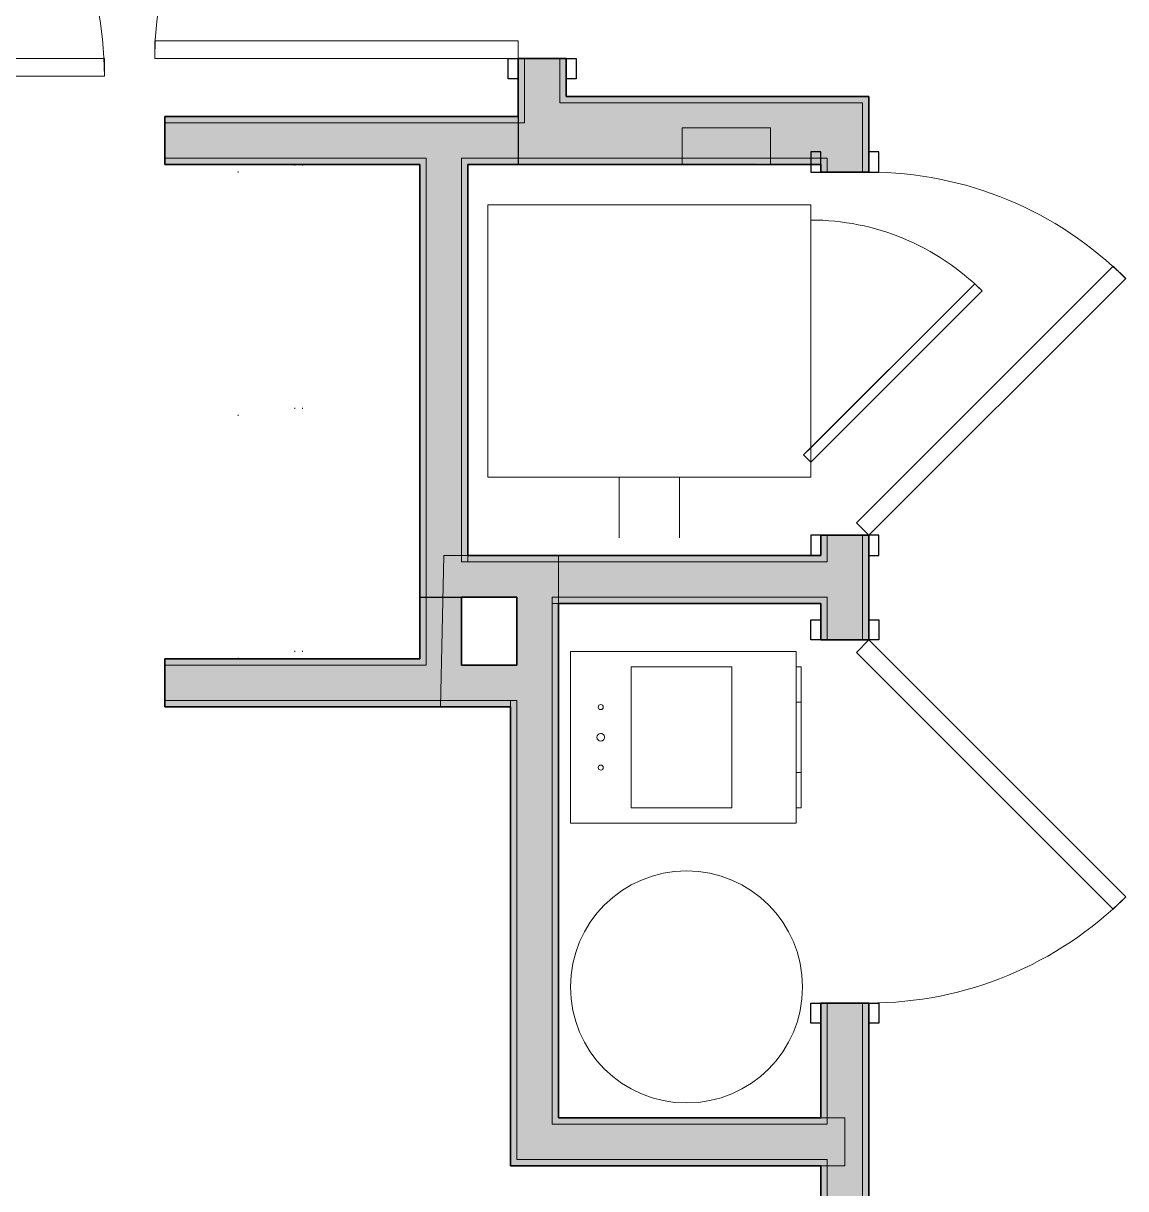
# Model space of a CAD drawing. Header units: inches. Extents: x 6 to 8416, y -388 to 6104.
# Drawn here: x 6031.4 to 6140.6, y 78.9 to 194.4 of the extents above; entities that cross this region are included whole.
import ezdxf

# ---------------------------------------------------------------- set-up
doc = ezdxf.new("R2010")
doc.units = ezdxf.units.IN
doc.header["$MEASUREMENT"] = 0
doc.linetypes.add('Dot 1_16_', pattern=[24, 0, -24])
doc.linetypes.add('Hidden 1_16_', pattern=[36, 24, -12])
for name, color, linetype, lineweight in [('A-DOOR', 31, 'Continuous', 18), ('A-DOOR-FRAM', 31, 'Continuous', 25), ('A-GENM', 13, 'Continuous', 18), ('A-ROOM', 32, 'Continuous', 13), ('A-WALL', 113, 'Continuous', 25), ('A-WALL-PATT', 111, 'Continuous', 35), ('I-WALL', 2, 'Continuous', 25), ('M-EQPM', 50, 'Continuous', 18), ('Q-CASE', 31, 'Continuous', 18), ('Q-SPCQ', 91, 'Continuous', 18)]:
    doc.layers.add(name, color=color, linetype=linetype, lineweight=lineweight)

# ---------------------------------------------------------------- blocks, each defined once
blk = doc.blocks.new('SE Appl Unit-WD-Stack-AM - 27_ W x 32_ D x 78 3_4_ H_ Left Exhaust-6380393-LEVEL 3 - PLAN Copy 1 Copy 1')
at = {"layer": 'Q-SPCQ', "linetype": 'Hidden 1_16_', "lineweight": 9}
for p, q in [((-19.5, -13), (-13.5, -13)), ((-19.5, -19), (-13.5, -19))]:
    blk.add_line(p, q, dxfattribs=at)
blk = doc.blocks.new('z Nested-WD-Frontld - Washer _ Dryer-2223915-LEVEL 3 - PLAN Copy 1 Copy 1')
at = {"layer": 'Q-SPCQ'}
for p, q in [((13.5, 0), (-13.5, 0)), ((-13.5, 0), (-13.5, -32)), ((13.5, -32), (13.5, 0)), ((-13.5, -32), (13.5, -32))]:
    blk.add_line(p, q, dxfattribs=at)
at = {"layer": 'Q-SPCQ', "lineweight": 9}
for p, q in [((-11.29, -31.29), (-12, -32)), ((-12, -32), (4.97, -48.97)), ((-11.29, -31.29), (-10.59, -32)), ((-10.59, -32), (5.68, -48.26)), ((5.68, -48.26), (4.97, -48.97))]:
    blk.add_line(p, q, dxfattribs=at)
blk.add_arc((-12, -32), 24, 315, 0, dxfattribs=at)
blk = doc.blocks.new('z Nested-WD-Frontld - Washer _ Dryer-2223917-LEVEL 3 - PLAN Copy 1 Copy 1')
at = {"layer": 'Q-SPCQ'}
for p, q in [((13.5, 0), (-13.5, 0)), ((-13.5, 0), (-13.5, -32)), ((13.5, -32), (13.5, 0)), ((-13.5, -32), (13.5, -32))]:
    blk.add_line(p, q, dxfattribs=at)
at = {"layer": 'Q-SPCQ', "lineweight": 9}
for p, q in [((-11.29, -31.29), (-12, -32)), ((-12, -32), (4.97, -48.97)), ((-11.29, -31.29), (5.68, -48.26)), ((5.68, -48.26), (4.97, -48.97))]:
    blk.add_line(p, q, dxfattribs=at)
blk.add_arc((-12, -32), 24, 315, 0, dxfattribs=at)
blk = doc.blocks.new('Unit-Single-Flush-ICC ADA-AM - 36_ x 84_-NR _U-BA _ BATH_-V1169-LEVEL 3 - PLAN Copy 1 Copy 1')
at = {"layer": 'A-DOOR'}
for p, q in [((16.25, 38.38), (18, 38.38)), ((16.25, 2.37), (16.25, 38.38)), ((18, 2.37), (18, 38.38)), ((16.25, 2.37), (18, 2.37))]:
    blk.add_line(p, q, dxfattribs=at)
at = {"layer": 'A-DOOR', "lineweight": 9}
blk.add_arc((18, 2.37), 36, 90, 180, dxfattribs=at)
at = {"layer": 'A-DOOR-FRAM'}
for p, q in [((-18, 3.37), (-20, 3.37)), ((-20, 3.37), (-20, 2.37)), ((-20, 2.37), (-18, 2.37)), ((-18, 2.37), (-18, 3.37)), ((20, 3.37), (18, 3.37)), ((18, 3.37), (18, 2.37)), ((18, 2.37), (20, 2.37)), ((20, 2.37), (20, 3.37)), ((-18, -2.38), (-20, -2.38)), ((-20, -2.38), (-20, -3.38)), ((-20, -3.38), (-18, -3.38)), ((-18, -3.38), (-18, -2.38)), ((20, -2.38), (18, -2.38)), ((18, -2.38), (18, -3.38)), ((18, -3.38), (20, -3.38)), ((20, -3.38), (20, -2.38))]:
    blk.add_line(p, q, dxfattribs=at)
at = {"layer": 'A-DOOR-FRAM', "lineweight": 18}
for p, q in [((-18, 3.37), (-20, 3.37)), ((-20, 3.37), (-20, 2.37)), ((-20, 2.37), (-18, 2.37)), ((-18, 3.37), (-18, 2.37)), ((20, 3.37), (18, 3.37)), ((18, 3.37), (18, 2.37)), ((18, 2.37), (20, 2.37)), ((20, 3.37), (20, 2.37)), ((-20, -3.38), (-20, -2.38)), ((-18, -2.38), (-20, -2.38)), ((-20, -3.38), (-18, -3.38)), ((-18, -3.38), (-18, -2.38)), ((18, -3.38), (18, -2.38)), ((20, -2.38), (18, -2.38)), ((18, -3.38), (20, -3.38)), ((20, -3.38), (20, -2.38))]:
    blk.add_line(p, q, dxfattribs=at)
blk = doc.blocks.new('CW Closet Shelf-AM - CW Closet Shelf-AM-6067826-LEVEL 3 - PLAN Copy 1 Copy 1')
at = {"layer": 'Q-CASE', "linetype": 'Dot 1_16_', "lineweight": 9}
for p, q in [((-23.76, -42), (-23.76, -24)), ((-23.76, -24), (25.24, -24)), ((25.24, -24), (25.24, -42)), ((-23.76, -35.62), (25.24, -35.62)), ((-23.76, -36.37), (25.24, -36.37)), ((25.24, -42), (-23.76, -42))]:
    blk.add_line(p, q, dxfattribs=at)
blk = doc.blocks.new('Unit-Single-Flush-ICC ADA-AM - 36_ x 84_-NR _U-BE _ BED_-6493222-LEVEL 3 - PLAN Copy 1 Copy 1')
at = {"layer": 'A-DOOR'}
for p, q in [((16.25, -2.38), (18, -2.38)), ((16.25, -2.38), (16.25, -38.38)), ((18, -2.38), (18, -38.38)), ((16.25, -38.38), (18, -38.38))]:
    blk.add_line(p, q, dxfattribs=at)
at = {"layer": 'A-DOOR', "lineweight": 9}
blk.add_arc((18, -2.38), 36, 180, 270, dxfattribs=at)
at = {"layer": 'A-DOOR-FRAM'}
for p, q in [((-20, 2.38), (-20, 3.38)), ((-20, 3.38), (-18, 3.38)), ((-18, 2.38), (-20, 2.38)), ((-18, 3.38), (-18, 2.38)), ((18, 2.38), (18, 3.38)), ((18, 3.38), (20, 3.38)), ((20, 2.38), (18, 2.38)), ((20, 3.38), (20, 2.38)), ((-20, -2.38), (-18, -2.38)), ((-20, -3.37), (-20, -2.38)), ((-18, -3.37), (-20, -3.37)), ((-18, -2.38), (-18, -3.37)), ((18, -2.38), (20, -2.38)), ((18, -3.37), (18, -2.38)), ((20, -3.37), (18, -3.37)), ((20, -2.38), (20, -3.37))]:
    blk.add_line(p, q, dxfattribs=at)
at = {"layer": 'A-DOOR-FRAM', "lineweight": 18}
for p, q in [((-20, 3.38), (-18, 3.38)), ((-20, 3.38), (-20, 2.38)), ((-18, 2.38), (-20, 2.38)), ((-18, 3.38), (-18, 2.38)), ((18, 3.38), (20, 3.38)), ((18, 3.38), (18, 2.38)), ((20, 2.38), (18, 2.38)), ((20, 3.38), (20, 2.38)), ((-20, -3.37), (-20, -2.38)), ((-20, -2.38), (-18, -2.38)), ((-18, -3.37), (-20, -3.37)), ((-18, -3.37), (-18, -2.38)), ((18, -3.37), (18, -2.38)), ((18, -2.38), (20, -2.38)), ((20, -3.37), (18, -3.37)), ((20, -3.37), (20, -2.38))]:
    blk.add_line(p, q, dxfattribs=at)
blk = doc.blocks.new('z BA Nested-Washer Hookup - 8 3_4_ W x 7 1_2_ H x 3 5_8_ D-1978715-LEVEL 3 - PLAN Copy 1 Copy 1')
at = {"layer": 'Q-SPCQ'}
for p, q in [((4.375, -0.375), (-4.375, -0.375)), ((-4.375, -0.375), (-4.375, -4)), ((4.375, -4), (4.375, -0.375)), ((-4.375, -4), (4.375, -4))]:
    blk.add_line(p, q, dxfattribs=at)
blk = doc.blocks.new('Unit-Single-Louver-ICC ADA-AM - 36_ x 84_-BL-NR _U-L2 _ LAUNDRY_LOUVER_-6493555-LEVEL 3 - PLAN Copy 1 Copy 1')
at = {"layer": 'A-DOOR'}
for p, q in [((-8.69, 26.59), (-7.46, 27.83)), ((18, 2.37), (-7.46, 27.83)), ((16.76, 1.14), (-8.69, 26.59)), ((16.76, 1.14), (18, 2.37))]:
    blk.add_line(p, q, dxfattribs=at)
at = {"layer": 'A-DOOR', "lineweight": 9}
blk.add_arc((18, 2.37), 36, 135, 180, dxfattribs=at)
at = {"layer": 'A-DOOR-FRAM'}
for p, q in [((-18, 3.38), (-20, 3.38)), ((-20, 3.38), (-20, 2.37)), ((-20, 2.37), (-18, 2.37)), ((-18, 2.37), (-18, 3.38)), ((20, 3.38), (18, 3.38)), ((18, 3.38), (18, 2.37)), ((18, 2.37), (20, 2.37)), ((20, 2.37), (20, 3.38)), ((-18, -2.37), (-20, -2.37)), ((-20, -2.37), (-20, -3.37)), ((-20, -3.37), (-18, -3.37)), ((-18, -3.37), (-18, -2.37)), ((20, -2.37), (18, -2.37)), ((18, -2.37), (18, -3.37)), ((18, -3.37), (20, -3.37)), ((20, -3.37), (20, -2.37))]:
    blk.add_line(p, q, dxfattribs=at)
at = {"layer": 'A-DOOR-FRAM', "lineweight": 18}
for p, q in [((-18, 3.38), (-20, 3.38)), ((-20, 3.38), (-20, 2.37)), ((-20, 2.37), (-18, 2.37)), ((-18, 3.38), (-18, 2.37)), ((20, 3.38), (18, 3.38)), ((18, 3.38), (18, 2.37)), ((18, 2.37), (20, 2.37)), ((20, 3.38), (20, 2.37)), ((-20, -3.37), (-20, -2.37)), ((-19.38, -2.37), (-20, -2.37)), ((-20, -3.37), (-18.77, -3.37)), ((-18.75, -2.37), (-19.38, -2.37)), ((-18.77, -3.37), (-18, -3.37)), ((-18, -2.37), (-18.75, -2.37)), ((-18, -3.37), (-18, -2.37)), ((18, -3.37), (18, -2.37)), ((20, -2.37), (18, -2.37)), ((18, -3.37), (20, -3.37)), ((20, -3.37), (20, -2.37))]:
    blk.add_line(p, q, dxfattribs=at)
blk = doc.blocks.new('PL Water Heater-IL - 40 Gallon-2510271-LEVEL 3 - PLAN Copy 1 Copy 1')
at = {"layer": 'M-EQPM'}
blk.add_circle((0, 0), 11.5, dxfattribs=at)
blk = doc.blocks.new('ME Fan Coil Unit - Vertical - Stack-IL - 300 CFM-V1134-LEVEL 3 - PLAN Copy 1 Copy 1')
at = {"layer": 'A-GENM'}
for p, q in [((1.5, 0.5), (5, 0.5)), ((1.5, 0.5), (5, 0.5)), ((1.5, 0.5), (5, 0.5)), ((1.5, 0.5), (5, 0.5)), ((1.5, 0.5), (5, 0.5)), ((1.5, 0.5), (5, 0.5)), ((1.5, 0.5), (5, 0.5)), ((1.5, 0.5), (5, 0.5)), ((1.5, 0.5), (5, 0.5)), ((1.5, 0.5), (5, 0.5)), ((1.5, 0.5), (5, 0.5)), ((1.5, 0.5), (5, 0.5)), ((1.5, 0.5), (5, 0.5)), ((1.5, 0.5), (5, 0.5)), ((1.5, 0.5), (5, 0.5)), ((1.5, 0.5), (5, 0.5)), ((1.5, 0.5), (5, 0.5)), ((1.5, 0.5), (5, 0.5)), ((1.5, 0.5), (5, 0.5)), ((1.5, 0.5), (5, 0.5)), ((1.5, 0.5), (5, 0.5)), ((1.5, 0.5), (5, 0.5)), ((1.5, 0.5), (5, 0.5)), ((5, 0.5), (12, 0.5)), ((5, 0.5), (12, 0.5)), ((5, 0.5), (12, 0.5)), ((5, 0.5), (12, 0.5)), ((5, 0.5), (12, 0.5)), ((5, 0.5), (12, 0.5)), ((5, 0.5), (12, 0.5)), ((5, 0.5), (12, 0.5)), ((5, 0.5), (12, 0.5)), ((5, 0.5), (12, 0.5)), ((5, 0.5), (12, 0.5)), ((5, 0.5), (12, 0.5)), ((5, 0.5), (12, 0.5)), ((5, 0.5), (12, 0.5)), ((5, 0.5), (12, 0.5)), ((5, 0.5), (12, 0.5)), ((5, 0.5), (12, 0.5)), ((5, 0.5), (12, 0.5)), ((5, 0.5), (12, 0.5)), ((5, 0.5), (12, 0.5)), ((5, 0.5), (12, 0.5)), ((5, 0.5), (12, 0.5)), ((5, 0.5), (12, 0.5)), ((12, 0.5), (15.5, 0.5)), ((12, 0.5), (15.5, 0.5)), ((12, 0.5), (15.5, 0.5)), ((12, 0.5), (15.5, 0.5)), ((12, 0.5), (15.5, 0.5)), ((12, 0.5), (15.5, 0.5)), ((12, 0.5), (15.5, 0.5)), ((12, 0.5), (15.5, 0.5)), ((12, 0.5), (15.5, 0.5)), ((12, 0.5), (15.5, 0.5)), ((12, 0.5), (15.5, 0.5)), ((12, 0.5), (15.5, 0.5)), ((12, 0.5), (15.5, 0.5)), ((12, 0.5), (15.5, 0.5)), ((12, 0.5), (15.5, 0.5)), ((12, 0.5), (15.5, 0.5)), ((12, 0.5), (15.5, 0.5)), ((12, 0.5), (15.5, 0.5)), ((12, 0.5), (15.5, 0.5)), ((12, 0.5), (15.5, 0.5)), ((12, 0.5), (15.5, 0.5)), ((12, 0.5), (15.5, 0.5)), ((12, 0.5), (15.5, 0.5))]:
    blk.add_line(p, q, dxfattribs=at)
at = {"layer": 'M-EQPM'}
for p, q in [((17, 0), (0, 0)), ((0, 0), (0, -22.375)), ((0, -22.375), (0, 0)), ((0, 0), (1.5, 0)), ((15.5, 0.5), (1.5, 0.5)), ((1.5, 0.5), (15.5, 0.5)), ((1.5, 0.5), (1.5, 0)), ((1.5, 0.5), (1.5, 0)), ((5, 0.5), (1.5, 0.5)), ((1.5, 0.5), (5, 0.5)), ((1.5, 0.5), (1.5, 0)), ((1.5, 0.5), (1.5, 0)), ((1.5, 0), (5, 0)), ((1.5, 0), (15.5, 0)), ((15.5, 0), (1.5, 0)), ((5, 0), (1.5, 0)), ((1.5, 0), (5, 0)), ((12, 0.5), (5, 0.5)), ((5, 0.5), (12, 0.5)), ((5, 0.5), (5, 0)), ((5, 0.5), (5, 0)), ((12, 0.5), (5, 0.5)), ((5, 0.5), (12, 0.5)), ((5, 0), (12, 0)), ((5, 0), (12, 0)), ((12, 0), (5, 0)), ((12, 0), (5, 0)), ((5, 0), (12, 0)), ((12, 0), (12, 0.5)), ((12, 0.5), (12, 0)), ((15.5, 0.5), (12, 0.5)), ((12, 0.5), (15.5, 0.5)), ((12, 0), (15.5, 0)), ((15.5, 0), (12, 0)), ((12, 0), (15.5, 0)), ((15.5, 0), (15.5, 0.5)), ((15.5, 0.5), (15.5, 0)), ((15.5, 0), (15.5, 0.5)), ((15.5, 0.5), (15.5, 0)), ((15.5, 0), (17, 0)), ((17, -22.375), (17, 0)), ((17, 0), (17, -22.375)), ((1.5, -16.375), (1.5, -6.375)), ((1.5, -6.375), (15.5, -6.375)), ((15.5, -6.375), (1.5, -6.375)), ((1.5, -6.375), (1.5, -16.375)), ((15.5, -6.375), (15.5, -16.375)), ((15.5, -16.375), (15.5, -6.375)), ((15.5, -16.375), (1.5, -16.375)), ((1.5, -16.375), (15.5, -16.375)), ((0, -22.375), (17, -22.375)), ((17, -22.375), (0, -22.375))]:
    blk.add_line(p, q, dxfattribs=at)
for centre, radius, start, end in [((5.5, -19.375), 0.25, 0, 180), ((5.5, -19.375), 0.25, 0, 180), ((5.5, -19.375), 0.25, 180, 360), ((5.5, -19.375), 0.25, 180, 0), ((8.5, -19.375), 0.375, 120, 180), ((8.5, -19.375), 0.375, 120, 180), ((8.5, -19.375), 0.375, 180, 360), ((8.5, -19.375), 0.375, 180, 0), ((8.5, -19.375), 0.375, 105, 120), ((8.5, -19.375), 0.375, 105, 120), ((8.5, -19.375), 0.375, 0, 105), ((8.5, -19.375), 0.375, 0, 105), ((11.5, -19.375), 0.25, 0, 180), ((11.5, -19.375), 0.25, 0, 180), ((11.5, -19.375), 0.25, 180, 360), ((11.5, -19.375), 0.25, 180, 0)]:
    blk.add_arc(centre, radius, start, end, dxfattribs=at)
blk = doc.blocks.new('Unit-Single-Flush-ICC ADA-AM - 36_ x 84_-NR _U-M _ Maintenance_Utility Only_-6563796-LEVEL 3 - PLAN Copy 1 Copy 1')
at = {"layer": 'A-DOOR'}
for p, q in [((16.76, -1.14), (-8.69, -26.59)), ((16.76, -1.14), (18, -2.38)), ((18, -2.38), (-7.46, -27.83)), ((-8.69, -26.59), (-7.46, -27.83))]:
    blk.add_line(p, q, dxfattribs=at)
at = {"layer": 'A-DOOR', "lineweight": 9}
blk.add_arc((18, -2.38), 36, 180, 225, dxfattribs=at)
at = {"layer": 'A-DOOR-FRAM'}
for p, q in [((-20, 2.38), (-20, 3.38)), ((-20, 3.38), (-18, 3.38)), ((-18, 2.38), (-20, 2.38)), ((-18, 3.38), (-18, 2.38)), ((18, 2.38), (18, 3.38)), ((18, 3.38), (20, 3.38)), ((20, 2.38), (18, 2.38)), ((20, 3.38), (20, 2.38)), ((-20, -2.38), (-18, -2.38)), ((-20, -3.37), (-20, -2.38)), ((-18, -3.37), (-20, -3.37)), ((-18, -2.38), (-18, -3.37)), ((18, -2.38), (20, -2.38)), ((18, -3.37), (18, -2.38)), ((20, -3.37), (18, -3.37)), ((20, -2.38), (20, -3.37))]:
    blk.add_line(p, q, dxfattribs=at)
at = {"layer": 'A-DOOR-FRAM', "lineweight": 18}
for p, q in [((-20, 3.38), (-18, 3.38)), ((-20, 3.38), (-20, 2.38)), ((-18, 2.38), (-20, 2.38)), ((-18, 3.38), (-18, 2.38)), ((18, 3.38), (20, 3.38)), ((18, 3.38), (18, 2.38)), ((20, 2.38), (18, 2.38)), ((20, 3.38), (20, 2.38)), ((-20, -3.37), (-20, -2.38)), ((-20, -2.38), (-18, -2.38)), ((-18, -3.37), (-20, -3.37)), ((-18, -3.37), (-18, -2.38)), ((18, -3.37), (18, -2.38)), ((18, -2.38), (20, -2.38)), ((20, -3.37), (18, -3.37)), ((20, -3.37), (20, -2.38))]:
    blk.add_line(p, q, dxfattribs=at)

msp = doc.modelspace()

# ---------------------------------------------------------------- hatches: boundary and pattern name
at = {"layer": 'A-WALL-PATT', "lineweight": 25, "transparency": 33554560}
h = msp.add_hatch(color=10, dxfattribs=at)
h.paths.add_polyline_path([(6080.41533733, 180.43577679), (6081.04033733, 180.43577679), (6081.04033733, 181.06077679), (6080.41533733, 181.06077679)])
h.paths.add_polyline_path([(6080.41533733, 184.56077679), (6081.04033733, 184.56077679), (6081.04033733, 190.93577679), (6080.41533733, 190.93577679), (6080.41533733, 185.18577679)])
h.paths.add_polyline_path([(6081.04033733, 226.93577679), (6081.04033733, 261.43577679), (6080.41533733, 261.43577679), (6080.41533733, 226.93577679)])
at = {"layer": 'A-WALL-PATT', "transparency": 33554560}
h = msp.add_hatch(color=10, dxfattribs=at)
h.paths.add_polyline_path([(6085.16533733, 186.56077679), (6085.16533733, 190.93577679), (6084.54033733, 190.93577679), (6084.54033733, 186.56077679)])
h.paths.add_polyline_path([(6084.54033733, 226.93577679), (6085.16533733, 226.93577679), (6085.16533733, 261.43577679), (6084.54033733, 261.43577679), (6084.54033733, 252.38456081)])
for points in [[(6111.04033733, 186.56077679), (6114.54033733, 186.56077679), (6114.54033733, 187.18577679), (6085.16533733, 187.18577679), (6085.16533733, 186.56077679), (6110.41533733, 186.56077679)], [(6080.41533733, 184.56077679), (6080.41533733, 185.18577679), (6045.41533733, 185.18577679), (6045.41533733, 184.56077679), (6080.01428685, 184.56077679)], [(6074.79033733, 141.06077679), (6075.41533733, 141.06077679), (6075.41533733, 180.43577679), (6074.79033733, 180.43577679), (6074.79033733, 141.68577679)], [(6110.41533733, 141.06077679), (6110.41533733, 141.68577679), (6083.79033733, 141.68577679), (6083.79033733, 141.06077679), (6096.88553685, 141.06077679)], [(6045.41533733, 130.81077679), (6071.29033733, 130.81077679), (6071.29033733, 131.43577679), (6045.41533733, 131.43577679)], [(6084.41533733, 85.31077679), (6084.41533733, 130.81077679), (6083.79033733, 130.81077679), (6083.79033733, 85.31077679)], [(6110.41533733, 85.31077679), (6110.41533733, 85.93577679), (6084.41533733, 85.93577679), (6084.41533733, 85.31077679)]]:
    msp.add_hatch(color=10, dxfattribs=at).paths.add_polyline_path(points)
h = msp.add_hatch(color=10, dxfattribs=at)
h.paths.add_polyline_path([(6115.16533733, -23.18922321), (6115.16533733, 97.31077679), (6114.54033733, 97.31077679), (6114.54033733, -23.18922321)])
h.paths.add_polyline_path([(6114.54033733, 133.31077679), (6115.16533733, 133.31077679), (6115.16533733, 143.68577679), (6114.54033733, 143.68577679), (6114.54033733, 134.29406081)])
h.paths.add_polyline_path([(6114.54033733, 179.68577679), (6115.16533733, 179.68577679), (6115.16533733, 187.18577679), (6114.54033733, 187.18577679), (6114.54033733, 186.56077679)])
at = {"layer": 'A-WALL-PATT', "lineweight": 25, "transparency": 33554560}
h = msp.add_hatch(color=10, dxfattribs=at)
h.paths.add_polyline_path([(6071.29033733, 180.43577679), (6071.29033733, 181.06077679), (6045.41533733, 181.06077679), (6045.41533733, 180.43577679), (6070.66533733, 180.43577679)])
h.paths.add_polyline_path([(6080.41533733, 180.43577679), (6080.41533733, 181.06077679), (6074.79033733, 181.06077679), (6074.79033733, 180.43577679), (6080.01428685, 180.43577679)])
for points in [[(6070.66533733, 137.56077679), (6071.29033733, 137.56077679), (6071.29033733, 180.43577679), (6070.66533733, 180.43577679), (6070.66533733, 141.68577679)], [(6096.88553685, 180.43577679), (6105.41533733, 180.55953916), (6105.41533733, 181.06077679), (6096.66533733, 181.06077679), (6096.66533733, 180.43577679)], [(6083.79033733, 141.06077679), (6083.79033733, 141.68577679), (6075.41533733, 141.68577679), (6075.41533733, 141.06077679)], [(6071.29033733, 131.43577679), (6071.29033733, 137.56077679), (6070.66533733, 137.56077679), (6070.66533733, 131.43577679)], [(6096.88553685, 136.93577679), (6110.41533733, 136.93577679), (6110.41533733, 137.56077679), (6083.79033733, 137.56077679), (6083.79033733, 136.93577679), (6084.41533733, 136.93577679)], [(6084.41533733, 130.81077679), (6084.41533733, 136.93577679), (6083.79033733, 136.93577679), (6083.79033733, 130.81077679)], [(6074.79033733, 126.68577679), (6074.79033733, 127.31077679), (6045.41533733, 127.31077679), (6045.41533733, 126.68577679)], [(6079.66533733, 126.68577679), (6079.66533733, 127.31077679), (6074.79033733, 127.31077679), (6074.79033733, 126.68577679)], [(6080.29033733, 81.18577679), (6080.29033733, 127.31077679), (6079.66533733, 127.31077679), (6079.66533733, 81.18577679)], [(6084.41533733, 81.18577679), (6110.41533733, 81.18577679), (6110.41533733, 81.81077679), (6080.29033733, 81.81077679), (6080.29033733, 81.18577679)]]:
    msp.add_hatch(color=10, dxfattribs=at).paths.add_polyline_path(points)
h = msp.add_hatch(color=10, dxfattribs=at)
h.paths.add_polyline_path([(6096.66533733, 180.43577679), (6096.66533733, 181.06077679), (6081.04033733, 181.06077679), (6081.04033733, 180.43577679), (6085.16533733, 180.43577679)])
h.paths.add_polyline_path([(6110.41533733, 180.43577679), (6110.41533733, 181.06077679), (6105.41533733, 181.06077679), (6105.41533733, 180.43577679)])
h = msp.add_hatch(color=10, dxfattribs=at)
h.paths.add_polyline_path([(6110.41533733, -23.18922321), (6111.04033733, -23.18922321), (6111.04033733, 81.81077679), (6110.41533733, 81.81077679), (6110.41533733, 16.20356081)])
h.paths.add_polyline_path([(6111.04033733, 85.31077679), (6111.04033733, 97.31077679), (6110.41533733, 97.31077679), (6110.41533733, 85.31077679)])
h.paths.add_polyline_path([(6111.04033733, 133.31077679), (6111.04033733, 137.56077679), (6110.41533733, 137.56077679), (6110.41533733, 133.31077679)])
h.paths.add_polyline_path([(6110.41533733, 141.06077679), (6111.04033733, 141.06077679), (6111.04033733, 143.68577679), (6110.41533733, 143.68577679), (6110.41533733, 141.68577679)])
h.paths.add_polyline_path([(6111.04033733, 179.68577679), (6111.04033733, 181.06077679), (6110.41533733, 181.06077679), (6110.41533733, 179.68577679)])
at = {"layer": 'I-WALL', "transparency": 33554560}
h = msp.add_hatch(color=10, dxfattribs=at)
h.paths.add_polyline_path([(6084.54033733, 181.06077679), (6084.54033733, 190.93577679), (6081.04033733, 190.93577679), (6081.04033733, 181.06077679)])
h.paths.add_polyline_path([(6081.04033733, 226.93577679), (6084.54033733, 226.93577679), (6084.54033733, 261.43577679), (6081.04033733, 261.43577679), (6081.04033733, 252.38456081)])
for points in [[(6111.04033733, 181.06077679), (6111.04033733, 186.56077679), (6084.54033733, 186.56077679), (6084.54033733, 181.06077679), (6096.66533733, 181.06077679), (6096.66533733, 184.06077679), (6105.41533733, 184.06077679), (6105.41533733, 181.06077679), (6110.41533733, 181.06077679)], [(6074.79033733, 181.06077679), (6081.04033733, 181.06077679), (6081.04033733, 184.56077679), (6045.41533733, 184.56077679), (6045.41533733, 181.06077679), (6071.29033733, 181.06077679)], [(6096.88553685, 181.06077679), (6105.41533733, 181.06077679), (6105.41533733, 184.06077679), (6096.66533733, 184.06077679), (6096.66533733, 181.06077679)], [(6071.29033733, 141.06077679), (6074.79033733, 141.06077679), (6074.79033733, 181.06077679), (6071.29033733, 181.06077679), (6071.29033733, 141.68577679)], [(6074.79033733, 137.56077679), (6083.79033733, 137.56077679), (6083.79033733, 141.06077679), (6071.29033733, 141.06077679), (6071.29033733, 137.56077679)], [(6083.79033733, 137.56077679), (6111.04033733, 137.56077679), (6111.04033733, 141.06077679), (6083.79033733, 141.06077679)], [(6071.29033733, 130.81077679), (6074.79033733, 130.81077679), (6074.79033733, 137.56077679), (6071.29033733, 137.56077679), (6071.29033733, 131.43577679)], [(6080.29033733, 130.81077679), (6083.79033733, 130.81077679), (6083.79033733, 137.56077679), (6080.29033733, 137.56077679), (6080.29033733, 134.29406081)], [(6074.79033733, 127.31077679), (6074.79033733, 130.81077679), (6045.41533733, 130.81077679), (6045.41533733, 127.31077679)], [(6080.29033733, 127.31077679), (6083.79033733, 127.31077679), (6083.79033733, 130.81077679), (6074.79033733, 130.81077679), (6074.79033733, 127.31077679), (6079.66533733, 127.31077679)], [(6083.79033733, 81.81077679), (6083.79033733, 127.31077679), (6080.29033733, 127.31077679), (6080.29033733, 81.81077679)], [(6111.04033733, 81.81077679), (6111.04033733, 85.31077679), (6083.79033733, 85.31077679), (6083.79033733, 81.81077679), (6110.41533733, 81.81077679)]]:
    msp.add_hatch(color=10, dxfattribs=at).paths.add_polyline_path(points)
h = msp.add_hatch(color=10, dxfattribs=at)
h.paths.add_polyline_path([(6111.04033733, -23.18922321), (6114.54033733, -23.18922321), (6114.54033733, 97.31077679), (6111.04033733, 97.31077679), (6111.04033733, 16.20356081)])
h.paths.add_polyline_path([(6114.54033733, 133.31077679), (6114.54033733, 143.68577679), (6111.04033733, 143.68577679), (6111.04033733, 133.31077679)])
h.paths.add_polyline_path([(6114.54033733, 179.68577679), (6114.54033733, 186.56077679), (6111.04033733, 186.56077679), (6111.04033733, 179.68577679)])

# ---------------------------------------------------------------- linework, layer by layer
at = {"layer": 'A-ROOM', "lineweight": 9, "flags": 128}
msp.add_lwpolyline([(6084.41533733, 128.74827679), (6084.41533733, 85.93577679), (6112.79033733, 85.93577679), (6112.79033733, 81.18577679), (6079.66533733, 81.18577679), (6079.66533733, 126.68577679), (6073.04033733, 126.68577679), (6072.72783733, 126.68577679), (6073.04033733, 141.68577679), (6084.41533733, 141.68577679)], close=True, dxfattribs=at)
at = {"layer": 'A-WALL', "lineweight": 9}
for p, q in [((6081.04033733, 184.56077679), (6081.04033733, 190.93577679)), ((6084.54033733, 186.56077679), (6084.54033733, 190.93577679)), ((6114.54033733, 186.56077679), (6084.54033733, 186.56077679)), ((6114.54033733, 179.68577679), (6114.54033733, 186.56077679)), ((6081.04033733, 184.56077679), (6045.41533733, 184.56077679)), ((6071.29033733, 181.06077679), (6045.41533733, 181.06077679)), ((6071.29033733, 130.81077679), (6071.29033733, 181.06077679)), ((6111.04033733, 181.06077679), (6074.79033733, 181.06077679)), ((6074.79033733, 141.06077679), (6074.79033733, 181.06077679)), ((6111.04033733, 179.68577679), (6111.04033733, 181.06077679)), ((6111.04033733, 141.06077679), (6111.04033733, 143.68577679)), ((6114.54033733, 133.31077679), (6114.54033733, 143.68577679)), ((6074.79033733, 141.06077679), (6111.04033733, 141.06077679)), ((6075.41533733, 141.06077679), (6075.41533733, 141.68577679)), ((6111.04033733, 137.56077679), (6083.79033733, 137.56077679)), ((6083.79033733, 85.31077679), (6083.79033733, 137.56077679)), ((6111.04033733, 133.31077679), (6111.04033733, 137.56077679)), ((6083.79033733, 136.93577679), (6084.41533733, 136.93577679)), ((6071.29033733, 130.81077679), (6045.41533733, 130.81077679)), ((6080.29033733, 127.31077679), (6045.41533733, 127.31077679)), ((6079.66533733, 127.31077679), (6079.66533733, 126.68577679)), ((6080.29033733, 81.81077679), (6080.29033733, 127.31077679)), ((6111.04033733, 85.31077679), (6111.04033733, 97.31077679)), ((6114.54033733, -23.18922321), (6114.54033733, 97.31077679)), ((6111.04033733, 85.31077679), (6083.79033733, 85.31077679)), ((6111.04033733, 81.81077679), (6080.29033733, 81.81077679)), ((6111.04033733, -23.18922321), (6111.04033733, 81.81077679))]:
    msp.add_line(p, q, dxfattribs=at)
at = {"layer": 'I-WALL', "lineweight": 35}
for p, q in [((6080.41533733, 190.93577679), (6080.41533733, 185.18577679)), ((6085.16533733, 190.93577679), (6080.41533733, 190.93577679)), ((6085.16533733, 187.18577679), (6085.16533733, 190.93577679)), ((6115.16533733, 187.18577679), (6085.16533733, 187.18577679)), ((6115.16533733, 179.68577679), (6115.16533733, 187.18577679)), ((6080.41533733, 185.18577679), (6045.41533733, 185.18577679)), ((6045.41533733, 185.18577679), (6045.41533733, 180.43577679)), ((6045.41533733, 180.43577679), (6070.66533733, 180.43577679)), ((6070.66533733, 180.43577679), (6070.66533733, 131.43577679)), ((6075.41533733, 141.68577679), (6075.41533733, 180.43577679)), ((6075.41533733, 180.43577679), (6110.41533733, 180.43577679)), ((6110.41533733, 180.43577679), (6110.41533733, 179.68577679)), ((6110.41533733, 179.68577679), (6115.16533733, 179.68577679)), ((6110.41533733, 143.68577679), (6110.41533733, 141.68577679)), ((6115.16533733, 143.68577679), (6110.41533733, 143.68577679)), ((6115.16533733, 133.31077679), (6115.16533733, 143.68577679)), ((6110.41533733, 141.68577679), (6075.41533733, 141.68577679)), ((6074.79033733, 130.81077679), (6074.79033733, 137.56077679)), ((6074.79033733, 137.56077679), (6080.29033733, 137.56077679)), ((6080.29033733, 137.56077679), (6080.29033733, 130.81077679)), ((6084.41533733, 85.93577679), (6084.41533733, 136.93577679)), ((6084.41533733, 136.93577679), (6110.41533733, 136.93577679)), ((6110.41533733, 136.93577679), (6110.41533733, 133.31077679)), ((6110.41533733, 133.31077679), (6115.16533733, 133.31077679)), ((6070.66533733, 131.43577679), (6045.41533733, 131.43577679)), ((6045.41533733, 131.43577679), (6045.41533733, 126.68577679)), ((6080.29033733, 130.81077679), (6074.79033733, 130.81077679)), ((6045.41533733, 126.68577679), (6079.66533733, 126.68577679)), ((6079.66533733, 126.68577679), (6079.66533733, 81.18577679)), ((6110.41533733, 97.31077679), (6110.41533733, 85.93577679)), ((6115.16533733, 97.31077679), (6110.41533733, 97.31077679)), ((6115.16533733, -23.18922321), (6115.16533733, 97.31077679)), ((6110.41533733, 85.93577679), (6084.41533733, 85.93577679)), ((6079.66533733, 81.18577679), (6110.41533733, 81.18577679)), ((6110.41533733, 81.18577679), (6110.41533733, -23.18922321))]:
    msp.add_line(p, q, dxfattribs=at)
at = {"layer": 'I-WALL'}
for p, q in [((6080.41533733, 185.18577679), (6080.41533733, 180.43577679)), ((6070.66533733, 137.56077679), (6074.79033733, 137.56077679))]:
    msp.add_line(p, q, dxfattribs=at)

# ---------------------------------------------------------------- block references
at = {"layer": 'A-DOOR'}
for name, p, rotation in [('Unit-Single-Flush-ICC ADA-AM - 36_ x 84_-NR _U-BE _ BED_-6493222-LEVEL 3 - PLAN Copy 1 Copy 1', (6082.79033733, 208.93577679), 269.9999999999992), ('Unit-Single-Flush-ICC ADA-AM - 36_ x 84_-NR _U-BA _ BATH_-V1169-LEVEL 3 - PLAN Copy 1 Copy 1', (6001.04033733, 207.18577679), 269.9999999999992), ('Unit-Single-Louver-ICC ADA-AM - 36_ x 84_-BL-NR _U-L2 _ LAUNDRY_LOUVER_-6493555-LEVEL 3 - PLAN Copy 1 Copy 1', (6112.79033733, 161.68577679), 269.9999999999992), ('Unit-Single-Flush-ICC ADA-AM - 36_ x 84_-NR _U-M _ Maintenance_Utility Only_-6563796-LEVEL 3 - PLAN Copy 1 Copy 1', (6112.79033733, 115.31077679), 89.99999999999925)]:
    msp.add_blockref(name, p, dxfattribs=dict(at, rotation=rotation))
at = {"layer": 'M-EQPM'}
for name, p, rotation in [('ME Fan Coil Unit - Vertical - Stack-IL - 300 CFM-V1134-LEVEL 3 - PLAN Copy 1 Copy 1', (6107.97639461, 132.15760024), 269.9999999999986), ('PL Water Heater-IL - 40 Gallon-2510271-LEVEL 3 - PLAN Copy 1 Copy 1', (6097.10139461, 98.90760024), 269.9999999999971)]:
    msp.add_blockref(name, p, dxfattribs=dict(at, rotation=rotation))
at = {"layer": 'Q-CASE', "rotation": 269.9999999999996}
msp.add_blockref('CW Closet Shelf-AM - CW Closet Shelf-AM-6067826-LEVEL 3 - PLAN Copy 1 Copy 1', (6094.66533733, 156.67348171), dxfattribs=at)
at = {"layer": 'Q-SPCQ'}
for name, p, rotation in [('z BA Nested-Washer Hookup - 8 3_4_ W x 7 1_2_ H x 3 5_8_ D-1978715-LEVEL 3 - PLAN Copy 1 Copy 1', (6101.04033733, 180.06077679), 180), ('z Nested-WD-Frontld - Washer _ Dryer-2223915-LEVEL 3 - PLAN Copy 1 Copy 1', (6077.41533733, 162.93577679), 90.0000000000012), ('z Nested-WD-Frontld - Washer _ Dryer-2223917-LEVEL 3 - PLAN Copy 1 Copy 1', (6077.41533733, 162.93577679), 90.0000000000012)]:
    msp.add_blockref(name, p, dxfattribs=dict(at, rotation=rotation))
at = {"layer": 'Q-SPCQ', "linetype": 'Hidden 1_16_', "lineweight": 9, "rotation": 90.0000000000012}
msp.add_blockref('SE Appl Unit-WD-Stack-AM - 27_ W x 32_ D x 78 3_4_ H_ Left Exhaust-6380393-LEVEL 3 - PLAN Copy 1 Copy 1', (6077.41533733, 162.93577679), dxfattribs=at)

doc.saveas('drawing.dxf')
